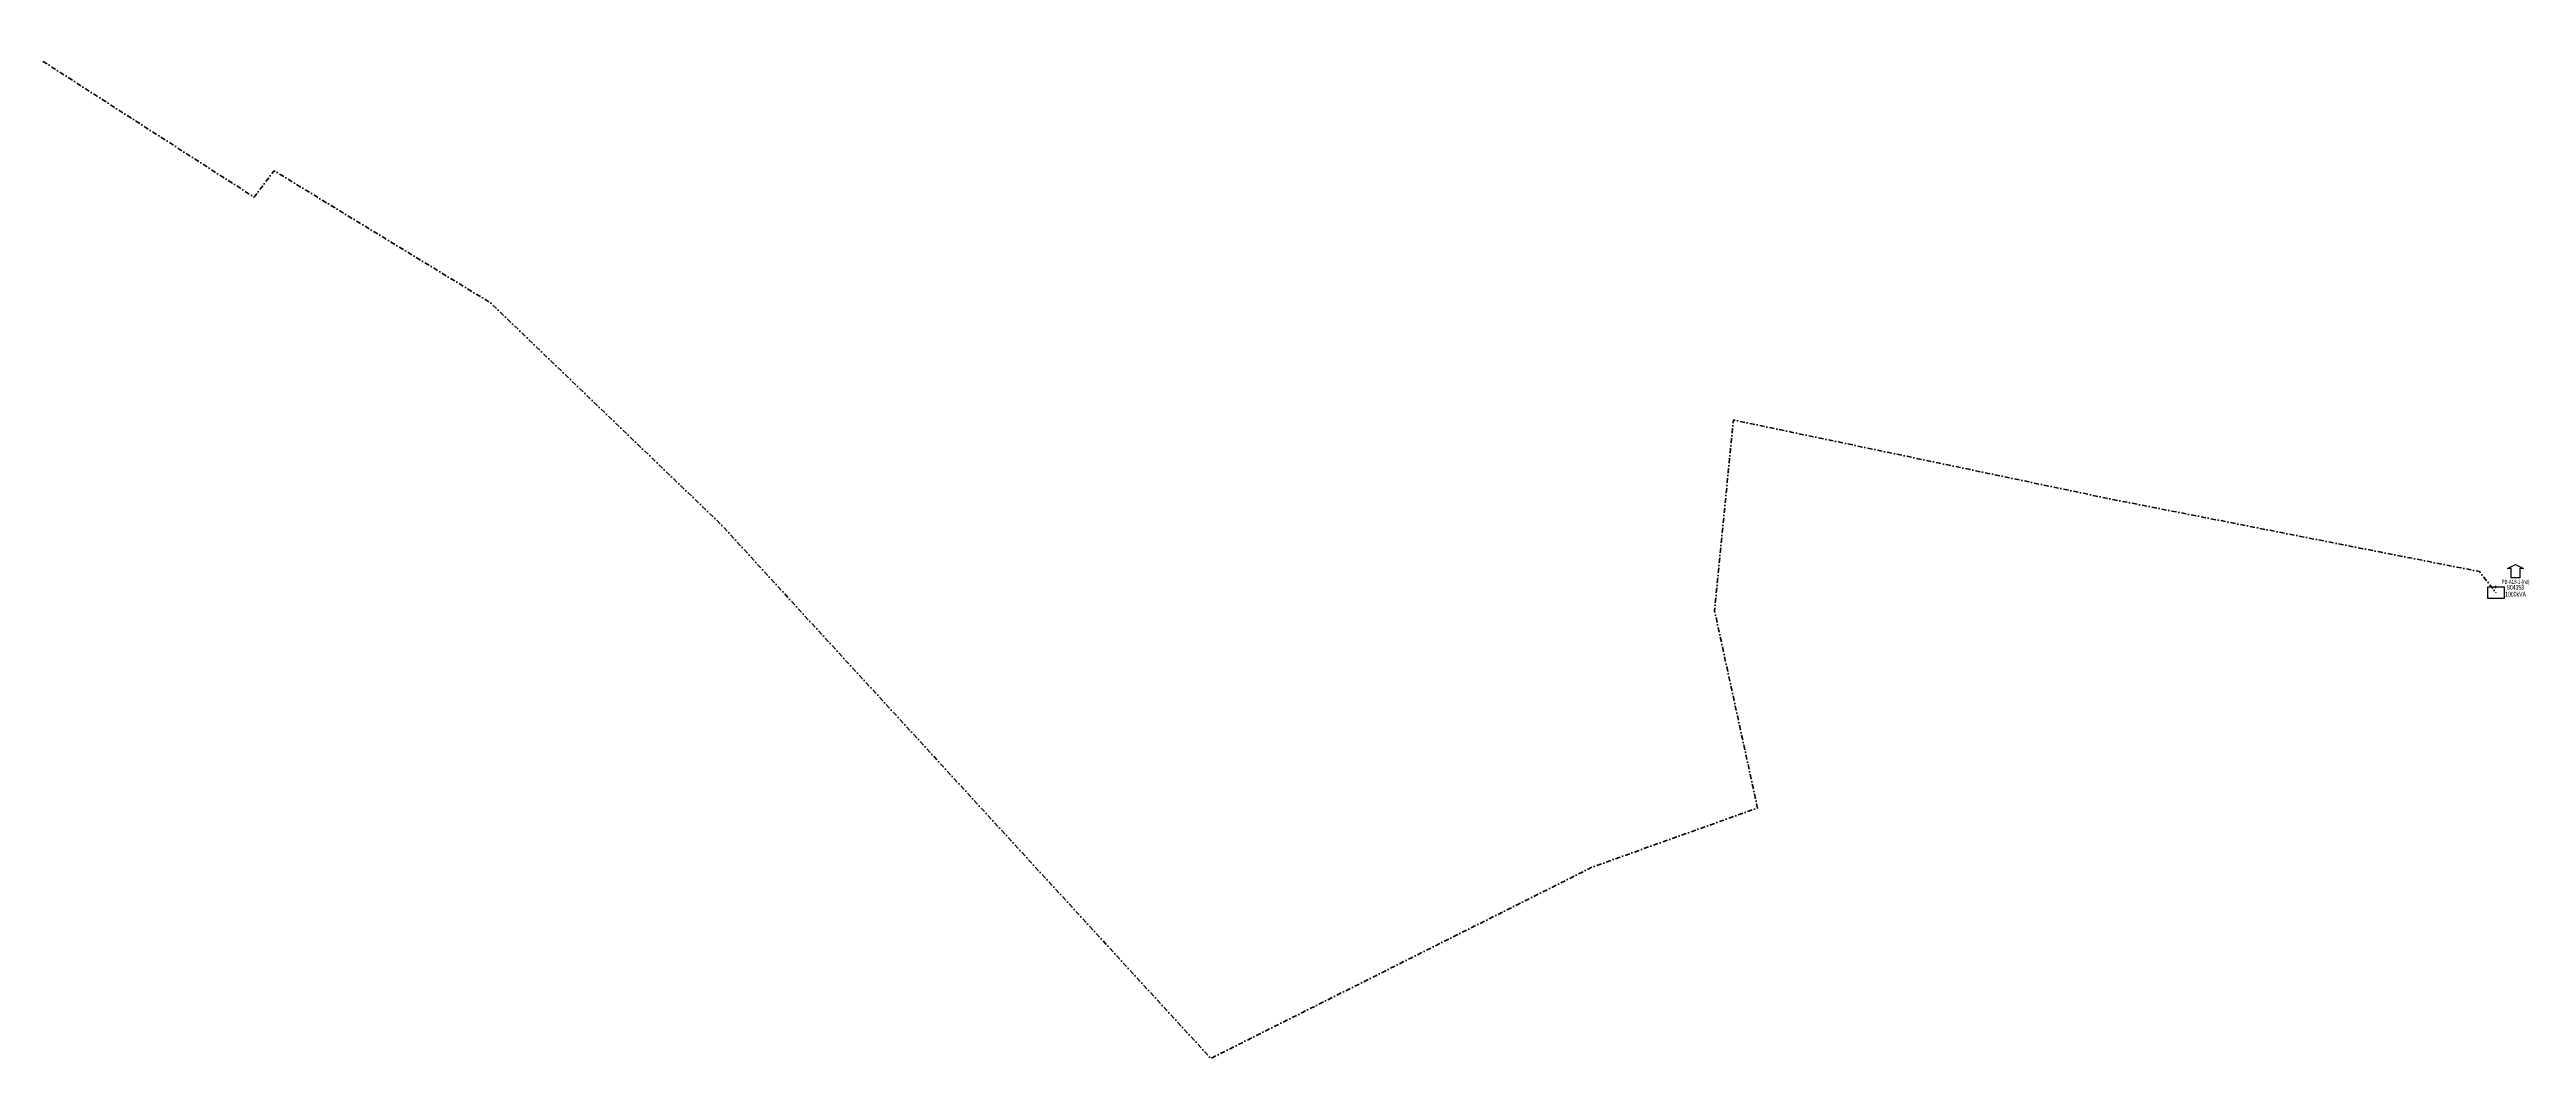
# Model space of a CAD drawing. Header units: millimetres. Extents: x 545975 to 551900, y 4179485 to 4182365.
# Drawn here: x 550639 to 551900, y 4179891 to 4180404 of the extents above; entities that cross this region are included whole.
import ezdxf
from ezdxf.enums import TextEntityAlignment as Align

# ---------------------------------------------------------------- set-up
doc = ezdxf.new("R2010")
doc.units = ezdxf.units.MM
doc.linetypes.add('DASHDOT', pattern=[5, 2.5, -1.25, 0, -1.25])
doc.layers.add('HAT_OG_YERALTI_MEVCUT', color=48, linetype='DASHDOT', lineweight=70)
doc.layers.add('TRAFO_MEVCUT', color=5, linetype='Continuous', lineweight=30)
doc.styles.get("Standard").update_dxf_attribs({"font": 'Arial'})

# ---------------------------------------------------------------- blocks, each defined once
blk = doc.blocks.new('MEV_BINA_KARE')
at = {"layer": 'TRAFO_MEVCUT', "linetype": 'Continuous'}
for p, q in [((-2.25, -2.25), (-2.25, 2.25)), ((-2.25, 2.25), (2.25, 2.25)), ((0, 1.8), (0, 2.7)), ((2.25, 2.25), (2.25, -2.25)), ((2.25, -2.25), (-2.25, -2.25))]:
    blk.add_line(p, q, dxfattribs=at)
blk = doc.blocks.new('MEV_BETKOSK')
at = {"layer": 'TRAFO_MEVCUT', "linetype": 'Continuous'}
for p, q in [((-3.4, 2), (0, 3.6)), ((-1.8, 2), (-3.4, 2)), ((-1.8, -2), (-1.8, 2)), ((0, 3.6), (3.4, 2)), ((3.4, 2), (1.8, 2)), ((1.8, 2), (1.8, -2)), ((1.8, -2), (-1.8, -2))]:
    blk.add_line(p, q, dxfattribs=at)

msp = doc.modelspace()

# ---------------------------------------------------------------- linework, layer by layer
at = {"layer": 'HAT_OG_YERALTI_MEVCUT', "flags": 128}
msp.add_lwpolyline([(548624.098512, 4180403.671379), (548737.113981, 4180305.761024), (548759.508187, 4180287.91057), (548840.221829, 4180219.717086), (548851.494349, 4180210.196492), (548905.74667, 4180173.132074), (548928.650621, 4180156.257667), (549006.782046, 4180145.319456), (549100.736029, 4180132.841011), (549171.927848, 4180123.149167), (549215.905835, 4180117.48388), (549275.871126, 4180109.806727), (549362.350444, 4180097.903353), (549402.487559, 4180090.893761), (549507.096228, 4180070.257146), (549641.076924, 4180042.61765), (549648.278559, 4180047.418741), (549753.800532, 4180197.962549), (549766.635333, 4180191.545148), (549795.157113, 4180157.319013), (549842.574572, 4180087.797174), (549875.731141, 4180015.066636), (550037.536108, 4180110.264739), (550135.33016, 4180204.35096), (550178.4337, 4180234.47709), (550188.166757, 4180234.940569), (550196.509378, 4180231.232738), (550356.234005, 4180248.779178), (550475.811567, 4180258.975714), (550497.131597, 4180262.220066), (550520.769022, 4180272.416603), (550625.865242, 4180404.402394), (550742.661931, 4180329.318809), (550752.858467, 4180342.759697), (550862.954317, 4180275.630024), (550980.214484, 4180163.004646), (551229.920024, 4179891.044567), (551424.117692, 4179988.375141), (551508.319123, 4180018.467904), (551486.419485, 4180118.913175), (551496.059847, 4180215.919313), (551685.854465, 4180176.152822), (551875.995463, 4180138.787556), (551884.35176, 4180128.006912)], dxfattribs=at)

# ---------------------------------------------------------------- block references
at = {"layer": 'TRAFO_MEVCUT'}
for name, p, xscale, yscale in [('MEV_BINA_KARE', (551884.35176, 4180128.006912), 1.85, 1.3), ('MEV_BETKOSK', (551894.35176, 4180138.006912), 1.199999999999999, 1.199999999999999)]:
    msp.add_blockref(name, p, dxfattribs=dict(at, xscale=xscale, yscale=yscale))

# ---------------------------------------------------------------- texts
at = {"layer": 'TRAFO_MEVCUT', "width": 0.6}
for s, height, p in [('PB-A18-1-(hd)', 2.1, (551894.35176, 4180132.506912)), ('804358', 2.5, (551894.35176, 4180129.506912)), ('1000kVA', 2.5, (551894.35176, 4180126.006912))]:
    msp.add_text(s, height=height, dxfattribs=at).set_placement(p, align=Align.CENTER)

doc.saveas('drawing.dxf')
